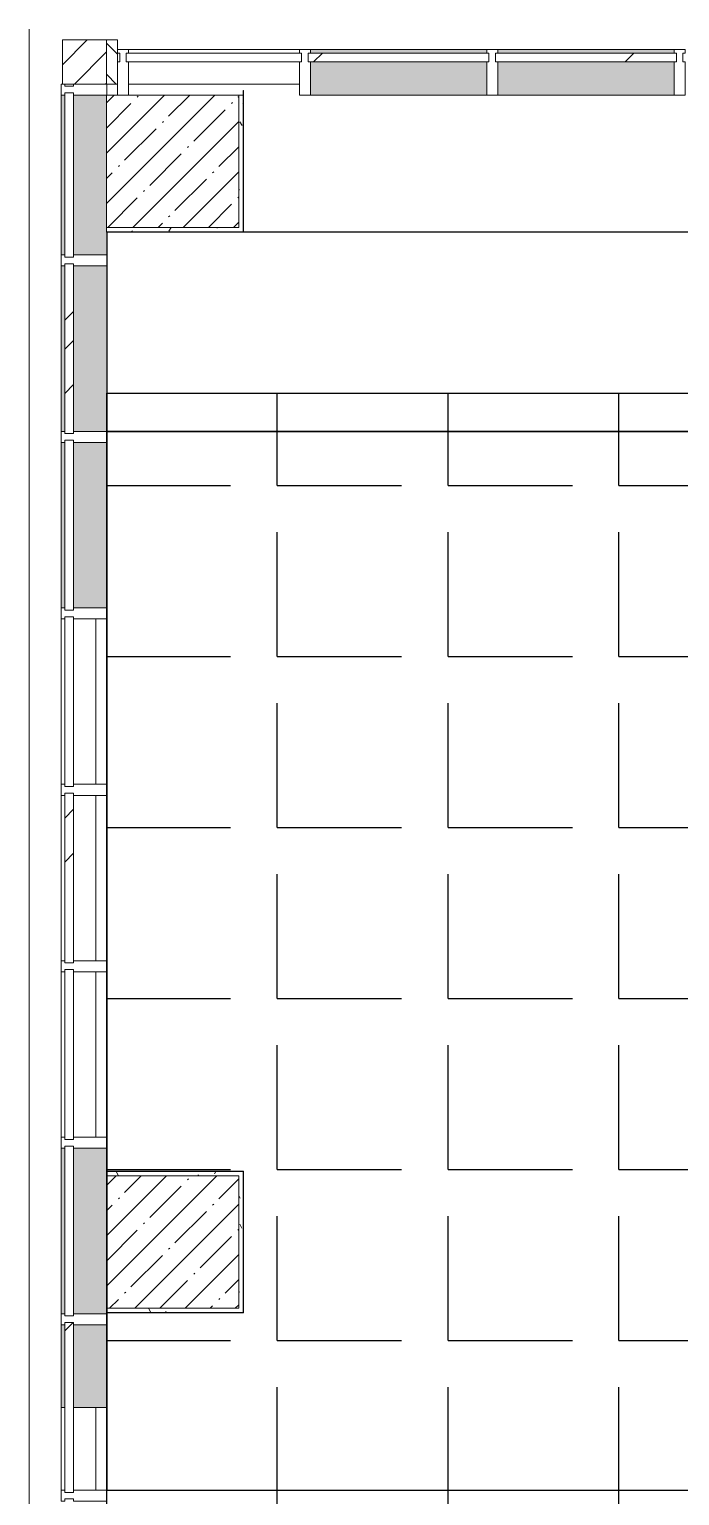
# Model space of a CAD drawing. Header units: millimetres. Extents: x -164500 to 426394, y -23753 to 102118.
# Drawn here: x 152482 to 155432, y 20749 to 27397 of the extents above; entities that cross this region are included whole.
import ezdxf

# ---------------------------------------------------------------- set-up
doc = ezdxf.new("R2010")
doc.units = ezdxf.units.MM
doc.linetypes.add('Осевая', pattern=[6350, 1270, -952.5, 3175, -952.5])
doc.layers.add('1.1.1) Плитка КР1 Остаток', color=52, linetype='Continuous')
for name, color, linetype, lineweight in [('A-GLAZ-CURT', 7, 'Continuous', 9), ('A-GLAZ-CURT-1', 7, 'Continuous', 5), ('A-GLAZ-CURT-2', 7, 'Continuous', 20), ('A-GLAZ-CWMG', 7, 'Continuous', 9), ('A-GLAZ-CWMG-1', 7, 'Continuous', 20), ('A-WALL', 7, 'Continuous', 5), ('I-WALL', 7, 'Continuous', 5), ('S-COLS', 7, 'Continuous', 9), ('S-COLS-1', 7, 'Continuous', 5), ('Оси', 7, 'Continuous', 9), ('Оси-2', 7, 'Осевая', 9)]:
    doc.layers.add(name, color=color, linetype=linetype, lineweight=lineweight)
doc.layers.add('A-WALL-1', color=9, linetype='Continuous', lineweight=5, true_color=0x808080)
doc.layers.add('A-WALL-FNSH-1', color=9, linetype='Continuous', lineweight=5, true_color=0x808080)
pattern_1 = [(0, (148772.123, -0.94), (243.84, 60.96), [20.117, -162.763, 20.117, -162.763, -975.36]), (0, (148772.123, -0.94), (243.84, 60.96), [-365.76, 20.117, -345.643, 20.117, -162.763, -426.72]), (0, (148772.123, -0.94), (243.84, 60.96), [-914.4, 20.117, -101.803, 20.117, -284.683]), (120, (148863.563, 29.54), (-174.71291, 180.69163), [20.117, -162.763, 20.117, -162.763, -975.36]), (120, (148863.563, 29.54), (-174.71291, 180.69163), [-365.76, 20.117, -345.643, 20.117, -162.763, -426.72]), (120, (148863.563, 29.54), (-174.71291, 180.69163), [-914.4, 20.117, -101.803, 20.117, -284.683]), (240, (148894.043, 151.46), (-69.12709, -241.65163), [20.117, -162.763, 20.117, -162.763, -975.36]), (240, (148894.043, 151.46), (-69.12709, -241.65163), [-365.76, 20.117, -345.643, 20.117, -162.763, -426.72]), (240, (148894.043, 151.46), (-69.12709, -241.65163), [-914.4, 20.117, -101.803, 20.117, -284.683])]

# ---------------------------------------------------------------- blocks, each defined once
blk = doc.blocks.new('Прямоугольный импост - Импост структурный с накладкой - 190мм-22856805-Объем проектирования 2 этажа')
at = {"layer": 'A-GLAZ-CWMG-1'}
for p, q in [((0, 17), (-50, 17)), ((-50, 17), (-50, 0)), ((-50, 0), (-40, 0)), ((-40, 0), (-40, -40)), ((-10, -40), (-10, 0)), ((-10, 0), (-0.1, 0)), ((0, 11.1), (0, 17)), ((-40, -40), (-50, -40)), ((-50, -40), (-50, -190)), ((-0.1, -40), (-10, -40)), ((-50, -190), (0, -190))]:
    blk.add_line(p, q, dxfattribs=at)
blk = doc.blocks.new('Системная панель - Стекло - 40мм-22858580-Объем проектирования 2 этажа')
at = {"layer": 'A-GLAZ-CURT-2'}
for p, q in [((372.5, 40), (-372.5, 40)), ((-372.5, 40), (-372.5, 0)), ((-372.5, 0), (372.5, 0)), ((372.5, 0), (372.5, 40))]:
    blk.add_line(p, q, dxfattribs=at)
blk = doc.blocks.new('Системная панель - Стекло - 40мм-V303-Объем проектирования 2 этажа')
at = {"layer": 'A-GLAZ-CURT-1'}
h = blk.add_hatch(dxfattribs=at)
h.set_pattern_fill('FP_53', color=256, style=0, pattern_type=2)
h.set_pattern_definition([(135, (23350.1, -4071.1), (-565.685, -565.685), [400, -1200]), (135, (23550.1, -4471.1), (-565.685, -565.685), [1200, -400]), (135, (23750.1, -3671.1), (-565.685, -565.685), [400, -1200])])
h.paths.add_polyline_path([(385, 40), (-385, 40), (-385, 0), (385, 0)])
at = {"layer": 'A-GLAZ-CURT-2'}
for p, q in [((385, 40), (-385, 40)), ((-385, 40), (-385, 0)), ((-385, 0), (385, 0)), ((385, 0), (385, 40))]:
    blk.add_line(p, q, dxfattribs=at)
blk = doc.blocks.new('Прямоугольный импост - Импост структурный с накладкой - 190мм-22856798-Объем проектирования 2 этажа')
at = {"layer": 'A-GLAZ-CWMG-1'}
for p, q in [((-25, 0), (-25, 17)), ((-25, 17), (25, 17)), ((-15, 0), (-25, 0)), ((-15, -40), (-15, 0)), ((25, 0), (15, 0)), ((15, 0), (15, -40)), ((25, 17), (25, 0)), ((-25, -190), (-25, -40)), ((-25, -40), (-15, -40)), ((15, -40), (25, -40)), ((25, -40), (25, -190)), ((25, -190), (-25, -190))]:
    blk.add_line(p, q, dxfattribs=at)
blk = doc.blocks.new('Прямоугольный импост - Импост структурный с накладкой - 160мм-22858437-Объем проектирования 2 этажа')
at = {"layer": 'A-GLAZ-CWMG'}
for p, q in [((3854.1, 23925.1), (3854.1, 23175.1)), ((4011.1, 23925.1), (4011.1, 23175.1))]:
    blk.add_line(p, q, dxfattribs=at)
blk = doc.blocks.new('Системная панель - Стекло - 40мм-V304-Объем проектирования 2 этажа')
at = {"layer": 'A-GLAZ-CURT-2'}
for p, q in [((385, 40), (-385, 40)), ((-385, 40), (-385, 0)), ((-385, 0), (385, 0)), ((385, 0), (385, 40))]:
    blk.add_line(p, q, dxfattribs=at)
blk = doc.blocks.new('Системная панель - Стекло - 40мм-V305-Объем проектирования 2 этажа')
at = {"layer": 'A-GLAZ-CURT-2'}
for p, q in [((385, 40), (-385, 40)), ((-385, 40), (-385, 0)), ((-385, 0), (385, 0)), ((385, 0), (385, 40))]:
    blk.add_line(p, q, dxfattribs=at)
blk = doc.blocks.new('Системная панель - Стекло - 40мм-22856069-Объем проектирования 2 этажа')
at = {"layer": 'A-GLAZ-CURT-2'}
for p, q in [((397.5, 0), (-397.5, 0)), ((-397.5, 0), (-397.5, -40)), ((397.5, -40), (397.5, 0)), ((-397.5, -40), (397.5, -40))]:
    blk.add_line(p, q, dxfattribs=at)
blk = doc.blocks.new('Прямоугольный импост - Импост структурный с накладкой - 160мм-22794259-Объем проектирования 2 этажа')
at = {"layer": 'A-GLAZ-CWMG'}
for p, q in [((4160, 27307), (4935, 27307)), ((4160, 27150), (4935, 27150))]:
    blk.add_line(p, q, dxfattribs=at)
blk = doc.blocks.new('Прямоугольный импост - Импост структурный с накладкой - 190мм-V309-Объем проектирования 2 этажа')
at = {"layer": 'A-GLAZ-CWMG-1'}
for p, q in [((-50, 190), (-50, 40)), ((0, 40), (0, 190)), ((-50, 40), (-40, 40)), ((-40, 0), (-50, 0)), ((-50, 0), (-50, -17)), ((-40, 40), (-40, 0)), ((-10, 0), (-10, 40)), ((-10, 40), (0, 40)), ((0, 0), (-10, 0)), ((0, -17), (0, 0)), ((-50, -17), (0, -17))]:
    blk.add_line(p, q, dxfattribs=at)
blk = doc.blocks.new('Системная панель - Стекло - 40мм-V336-Объем проектирования 2 этажа')
at = {"layer": 'A-GLAZ-CURT-2'}
for p, q in [((385, 40), (-385, 40)), ((-385, 40), (-385, 0)), ((-385, 0), (385, 0)), ((385, 0), (385, 40))]:
    blk.add_line(p, q, dxfattribs=at)
blk = doc.blocks.new('Прямоугольный импост - Импост структурный с накладкой - 190мм-V337-Объем проектирования 2 этажа')
at = {"layer": 'A-GLAZ-CWMG'}
for points in [[(3854.1, 24775.1), (3871.1, 24775.1), (3871.1, 25525.1), (3854.1, 25525.1), (3854.1, 25207.8)], [(4061.1, 24775.1), (4061.1, 25525.1), (3911.1, 25525.1), (3911.1, 24775.1)]]:
    blk.add_hatch(color=256, dxfattribs=at).paths.add_polyline_path(points)
for p, q in [((3854.1, 25525.1), (3854.1, 24775.1)), ((4061.1, 25525.1), (4061.1, 24775.1))]:
    blk.add_line(p, q, dxfattribs=at)
blk = doc.blocks.new('Прямоугольный импост - Импост структурный с накладкой - 190мм-22856065-Объем проектирования 2 этажа')
at = {"layer": 'A-GLAZ-CWMG-1'}
for p, q in [((-25, 40), (-25, 190)), ((-25, 190), (25, 190)), ((25, 190), (25, 40)), ((-15, 40), (-25, 40)), ((-25, -17), (-25, 0)), ((-25, 0), (-15, 0)), ((-15, 0), (-15, 40)), ((15, 40), (15, 0)), ((25, 40), (15, 40)), ((15, 0), (25, 0)), ((25, 0), (25, -17)), ((25, -17), (-25, -17))]:
    blk.add_line(p, q, dxfattribs=at)
blk = doc.blocks.new('Системная панель - Стекло - 40мм-V375-Объем проектирования 2 этажа')
at = {"layer": 'A-GLAZ-CURT-1'}
h = blk.add_hatch(dxfattribs=at)
h.set_pattern_fill('FP_127', color=256, style=0, pattern_type=2)
h.set_pattern_definition([(45, (-5585, -27090), (-565.685, 565.685), [400, -1200]), (45, (-5985, -27290), (-565.685, 565.685), [1200, -400]), (45, (-5185, -27490), (-565.685, 565.685), [400, -1200])])
h.paths.add_polyline_path([(410, -40), (410, 0), (-410, 0), (-410, -40), (400, -40)])
at = {"layer": 'A-GLAZ-CURT-2'}
for p, q in [((410, 0), (-410, 0)), ((-410, 0), (-410, -40)), ((-410, -40), (410, -40)), ((410, -40), (410, 0))]:
    blk.add_line(p, q, dxfattribs=at)
blk = doc.blocks.new('Прямоугольный импост - Импост структурный с накладкой - 190мм-V341-Объем проектирования 2 этажа')
at = {"layer": 'A-GLAZ-CWMG'}
for points in [[(8335, 27290), (8335, 27307), (7535, 27307), (7535, 27290), (8062.2, 27290)], [(8062.2, 27100), (8335, 27100), (8335, 27250), (7535, 27250), (7535, 27100)]]:
    blk.add_hatch(color=256, dxfattribs=at).paths.add_polyline_path(points)
for p, q in [((7535, 27307), (8335, 27307)), ((7535, 27100), (8335, 27100))]:
    blk.add_line(p, q, dxfattribs=at)
blk = doc.blocks.new('Прямоугольный импост - Импост структурный с накладкой - 190мм-22858574-Объем проектирования 2 этажа')
at = {"layer": 'A-GLAZ-CWMG'}
for points in [[(3854.1, 26375.1), (3871.1, 26375.1), (3871.1, 27100.1), (3854.1, 27100.1)], [(4061.1, 26375.1), (4060, 27100.1), (3911.1, 27100.1), (3911.1, 26375.1), (4060, 26375.1)]]:
    blk.add_hatch(color=256, dxfattribs=at).paths.add_polyline_path(points)
for p, q in [((3854.1, 27100.1), (3854.1, 26375.1)), ((4061.1, 26480), (4061.1, 26375.1))]:
    blk.add_line(p, q, dxfattribs=at)
blk = doc.blocks.new('Системная панель - Стекло - 40мм-22861488-Объем проектирования 2 этажа')
at = {"layer": 'A-GLAZ-CURT-1'}
h = blk.add_hatch(dxfattribs=at)
h.set_pattern_fill('FP_128', color=256, style=0, pattern_type=2)
h.set_pattern_definition([(135, (20950.1, -4071.1), (-565.685, -565.685), [400, -1200]), (135, (21150.1, -4471.1), (-565.685, -565.685), [1200, -400]), (135, (21350.1, -3671.1), (-565.685, -565.685), [400, -1200])])
h.paths.add_polyline_path([(385, 0), (385, 40), (-385, 40), (-385, 0), (44.6, 0)])
at = {"layer": 'A-GLAZ-CURT-2'}
for p, q in [((385, 40), (-385, 40)), ((-385, 40), (-385, 0)), ((-385, 0), (385, 0)), ((385, 0), (385, 40))]:
    blk.add_line(p, q, dxfattribs=at)
blk = doc.blocks.new('Прямоугольный импост - Импост структурный с накладкой - 190мм-23998948-Объем проектирования 2 этажа')
at = {"layer": 'A-GLAZ-CWMG'}
for points in [[(3854.1, 21150.1), (3871.1, 21150.1), (3871.1, 21525.1), (3854.1, 21525.1)], [(4060, 21150.1), (4061.1, 21150.1), (4060, 21525.1), (3911.1, 21525.1), (3911.1, 21150.1)]]:
    blk.add_hatch(color=256, dxfattribs=at).paths.add_polyline_path(points)
for p, q in [((3854.1, 21525.1), (3854.1, 21150.1)), ((4061.1, 21525.1), (4061.1, 21150.1)), ((3871.1, 21150.1), (3854.1, 21150.1)), ((4061.1, 21150.1), (3911.1, 21150.1))]:
    blk.add_line(p, q, dxfattribs=at)
blk = doc.blocks.new('BSC_Колонна _Прямоугольная - 200х200-22401950-Объем проектирования 2 этажа')
at = {"layer": 'S-COLS-1'}
h = blk.add_hatch(dxfattribs=at)
h.set_pattern_fill('FP_140', color=256, style=0, pattern_type=2)
h.set_pattern_definition([(45, (-3960, -27250), (-70.71068, 70.71068), [])])
h.paths.add_polyline_path([(-48.9, -100), (100, -100), (100, 100), (-100, 100), (-100, -100)])
for p, q in [((100, 100), (-100, 100)), ((-100, 100), (-100, -100)), ((100, -100), (100, 100)), ((-100, -100), (100, -100))]:
    blk.add_line(p, q, dxfattribs=at)
blk = doc.blocks.new('Системная панель - Стекло - 40мм-V398-Объем проектирования 2 этажа')
at = {"layer": 'A-GLAZ-CURT-1'}
h = blk.add_hatch(dxfattribs=at)
h.set_pattern_fill('FP_141', color=256, style=0, pattern_type=2)
h.set_pattern_definition([(45, (-6435, -27090), (-565.685, 565.685), [400, -1200]), (45, (-6835, -27290), (-565.685, 565.685), [1200, -400]), (45, (-6035, -27490), (-565.685, 565.685), [400, -1200])])
h.paths.add_polyline_path([(410, -40), (410, 0), (-410, 0), (-410, -40), (400, -40)])
at = {"layer": 'A-GLAZ-CURT-2'}
for p, q in [((410, 0), (-410, 0)), ((-410, 0), (-410, -40)), ((-410, -40), (410, -40)), ((410, -40), (410, 0))]:
    blk.add_line(p, q, dxfattribs=at)
blk = doc.blocks.new('Системная панель - Стекло - 40мм-V399-Объем проектирования 2 этажа')
at = {"layer": 'A-GLAZ-CURT-1'}
h = blk.add_hatch(dxfattribs=at)
h.set_pattern_fill('FP_142', color=256, style=0, pattern_type=2)
h.set_pattern_definition([(135, (25750.1, -4071.1), (-565.685, -565.685), [400, -1200]), (135, (25950.1, -4471.1), (-565.685, -565.685), [1200, -400]), (135, (26150.1, -3671.1), (-565.685, -565.685), [400, -1200])])
h.paths.add_polyline_path([(385, 0), (385, 40), (-385, 40), (-385, 0), (375, 0)])
at = {"layer": 'A-GLAZ-CURT-2'}
for p, q in [((385, 40), (-385, 40)), ((-385, 40), (-385, 0)), ((-385, 0), (385, 0)), ((385, 0), (385, 40))]:
    blk.add_line(p, q, dxfattribs=at)
blk = doc.blocks.new('Прямоугольный импост - Импост структурный с накладкой - 160мм-23998949-Объем проектирования 2 этажа')
at = {"layer": 'A-GLAZ-CWMG'}
for p, q in [((3854.1, 21150.1), (3871.1, 21150.1)), ((3854.1, 21150.1), (3854.1, 20775.1)), ((3911.1, 21150.1), (4011.1, 21150.1)), ((4011.1, 21150.1), (4011.1, 20775.1))]:
    blk.add_line(p, q, dxfattribs=at)
blk = doc.blocks.new('BSC_Колонна _Прямоугольная - 600х600-V403-Объем проектирования 2 этажа')
at = {"layer": 'S-COLS-1'}
h = blk.add_hatch(dxfattribs=at)
h.set_pattern_fill('FP_152', color=256, style=0, pattern_type=2)
h.set_pattern_definition([(45, (-4360, -26800), (-114.0493, 114.0493), []), (45, (-4245.95, -26800), (-114.0493, 114.0493), [201.613, -40.323, 6.706, -33.617])])
h.paths.add_polyline_path([(-300, -300), (300, -300), (300, 300), (-300, 300)])
for p, q in [((300, 300), (-300, 300)), ((-300, 300), (-300, -300)), ((300, -300), (300, 300)), ((-300, -300), (300, -300))]:
    blk.add_line(p, q, dxfattribs=at)
blk = doc.blocks.new('BSC_Колонна _Прямоугольная - 600х600-V404-Объем проектирования 2 этажа')
at = {"layer": 'S-COLS-1'}
h = blk.add_hatch(dxfattribs=at)
h.set_pattern_fill('FP_154', color=256, style=0, pattern_type=2)
h.set_pattern_definition([(45, (-4360, -21900), (-114.0493, 114.0493), []), (45, (-4245.95, -21900), (-114.0493, 114.0493), [201.613, -40.323, 6.706, -33.617])])
h.paths.add_polyline_path([(300, -300), (300, 300), (-300, 300), (-300, -300)])
for p, q in [((300, 300), (-300, 300)), ((-300, 300), (-300, -300)), ((300, -300), (300, 300)), ((-300, -300), (300, -300))]:
    blk.add_line(p, q, dxfattribs=at)
blk = doc.blocks.new('Системная панель - Стекло - 40мм-V421-Объем проектирования 2 этажа')
at = {"layer": 'A-GLAZ-CURT-1'}
h = blk.add_hatch(dxfattribs=at)
h.set_pattern_fill('FP_167', color=256, style=0, pattern_type=2)
h.set_pattern_definition([(135, (21750.1, -4071.1), (-565.685, -565.685), [400, -1200]), (135, (21950.1, -4471.1), (-565.685, -565.685), [1200, -400]), (135, (22150.1, -3671.1), (-565.685, -565.685), [400, -1200])])
h.paths.add_polyline_path([(385, 40), (-385, 40), (-385, 0), (385, 0)])
at = {"layer": 'A-GLAZ-CURT-2'}
for p, q in [((385, 40), (-385, 40)), ((-385, 40), (-385, 0)), ((-385, 0), (385, 0)), ((385, 0), (385, 40))]:
    blk.add_line(p, q, dxfattribs=at)
blk = doc.blocks.new('Прямоугольный импост - Импост структурный с накладкой - 190мм-V422-Объем проектирования 2 этажа')
at = {"layer": 'A-GLAZ-CWMG'}
for points in [[(3871.1, 21575.1), (3871.1, 22325.1), (3854.1, 22325.1), (3854.1, 21575.1)], [(4061.1, 21575.1), (4060, 22325.1), (3911.1, 22325.1), (3911.1, 21575.1), (4060, 21575.1)]]:
    blk.add_hatch(color=256, dxfattribs=at).paths.add_polyline_path(points)
for p, q in [((3854.1, 22325.1), (3854.1, 21575.1)), ((4061.1, 22325.1), (4061.1, 22220)), ((4061.1, 21580), (4061.1, 21575.1))]:
    blk.add_line(p, q, dxfattribs=at)

msp = doc.modelspace()

# ---------------------------------------------------------------- hatches: boundary and pattern name
at = {"layer": '1.1.1) Плитка КР1 Остаток'}
h = msp.add_hatch(dxfattribs=at)
h.set_pattern_fill('ANGLE', color=256, scale=111)
h.set_pattern_definition([(0, (205553.1, 26879), (0, 775.335), [563.88, -211.455]), (90, (205553.1, 26879), (-775.335, 5e-14), [563.88, -211.455])])
h.paths.add_polyline_path([(155532.123, 25746.996), (152833.244, 25746.996), (152833.244, 25574.181), (155532.123, 25574.181)])
h.paths.add_polyline_path([(158503.123, 25266.797), (157862.123, 25266.797), (157862.123, 25574.181), (155532.123, 25574.181), (155532.123, 20774.181), (158503.123, 20774.181)])
h.paths.add_polyline_path([(155532.123, 25574.181), (152833.244, 25574.181), (152833.244, 25524.181), (152833.244, 24774.181), (152833.244, 24724.181), (152833.244, 22220.059), (153453.123, 22220.059), (153453.123, 21578.059), (152833.244, 21578.059), (152833.244, 21574.181), (152833.244, 21524.181), (152833.244, 21149.181), (152833.244, 20774.181), (155532.123, 20774.181)])
h.paths.add_polyline_path([(155532.123, 20774.181), (152833.244, 20774.181), (152833.244, 20724.181), (152833.244, 19974.181), (152833.244, 19924.181), (152833.244, 18469.381), (152900.914, 18469.258), (153453.123, 18469.258), (153453.123, 17828.059), (152833.244, 17828.059), (152833.244, 17749.181), (152833.244, 17574.181), (152833.244, 17524.181), (152833.244, 16774.181), (152833.244, 16724.181), (152833.244, 15974.181), (152833.244, 15924.181), (152833.244, 15220.059), (155327.123, 15220.059), (155532.123, 15199.059)])
h.paths.add_polyline_path([(157862.123, 25746.996), (155532.123, 25746.996), (155532.123, 25574.181), (157862.123, 25574.181)])
at = {"layer": 'A-WALL'}
h = msp.add_hatch(dxfattribs=at)
h.set_pattern_fill('FP_2', color=256, style=0, pattern_type=2)
h.set_pattern_definition([(135, (148772.12, -0.94), (-70.71068, -70.71068), [])])
h.paths.add_polyline_path([(162461.123, 27149.059), (162461.123, 27329.059), (162480.023, 27329.059), (162482.123, 27349.059), (162232.38, 27349.059), (162232.38, 27149.059)])
h.paths.add_polyline_path([(152882.123, 27149.059), (152882.123, 27349.059), (152832.123, 27349.059), (152833.244, 27149.059)])
at = {"layer": 'I-WALL'}
h = msp.add_hatch(dxfattribs=at)
h.set_pattern_fill('FP_191', color=256, style=0, pattern_type=2)
h.set_pattern_definition(pattern_1)
h.paths.add_polyline_path([(153452.123, 26499.059), (153452.123, 27099.059), (153432.123, 27099.059), (153432.123, 26499.059)])
h = msp.add_hatch(dxfattribs=at)
h.set_pattern_fill('FP_191', color=256, style=0, pattern_type=2)
h.set_pattern_definition(pattern_1)
h.paths.add_polyline_path([(153220.611, 26479.059), (153452.123, 26479.059), (153452.123, 26499.059), (152832.123, 26499.059), (152833.244, 26479.059)])
h = msp.add_hatch(dxfattribs=at)
h.set_pattern_fill('FP_191', color=256, style=0, pattern_type=2)
h.set_pattern_definition(pattern_1)
h.paths.add_polyline_path([(152832.123, 22199.059), (153432.123, 22199.059), (153431.457, 22219.059), (152832.123, 22219.059)])
h = msp.add_hatch(dxfattribs=at)
h.set_pattern_fill('FP_191', color=256, style=0, pattern_type=2)
h.set_pattern_definition(pattern_1)
h.paths.add_polyline_path([(153452.123, 21599.059), (153452.123, 22219.059), (153432.123, 22219.059), (153432.123, 21599.059)])
h = msp.add_hatch(dxfattribs=at)
h.set_pattern_fill('FP_191', color=256, style=0, pattern_type=2)
h.set_pattern_definition(pattern_1)
h.paths.add_polyline_path([(152833.244, 21579.059), (153452.123, 21579.059), (153452.123, 21599.059), (152832.123, 21599.059), (152832.123, 21579.059)])

# ---------------------------------------------------------------- linework, layer by layer
at = {"layer": '1.1.1) Плитка КР1 Остаток'}
for points in [[(158503.123, 26477.559), (152833.244, 26477.559), (152833.244, 25574.181), (158503.123, 25574.181)], [(155532.123, 15199.059), (152833.244, 15199.059), (152833.244, 25746.996), (155532.123, 25746.996)], [(158503.123, 25574.181), (152833.244, 25574.181), (152833.244, 20774.181), (158503.123, 20774.181)]]:
    msp.add_lwpolyline(points, close=True, dxfattribs=at)
at = {"layer": 'A-WALL-1'}
for p, q in [((152882.123, 27349.059), (152832.123, 27349.059)), ((152882.123, 27149.059), (152882.123, 27349.059)), ((152832.123, 27149.059), (152882.123, 27149.059)), ((153452.123, 27099.059), (153432.123, 27099.059)), ((152832.123, 26499.059), (152832.123, 26479.059)), ((153452.123, 22219.059), (152832.123, 22219.059)), ((152832.123, 22219.059), (152832.123, 22199.059)), ((153452.123, 21579.059), (153452.123, 22219.059)), ((152832.123, 21599.059), (152832.123, 21579.059)), ((152832.123, 21579.059), (153452.123, 21579.059))]:
    msp.add_line(p, q, dxfattribs=at)
at = {"layer": 'A-WALL-FNSH-1'}
for p, q in [((153452.123, 27119.559), (153452.123, 26478.059)), ((153453.123, 27119.559), (153452.123, 27119.559)), ((153453.123, 26479.059), (153453.123, 27119.559)), ((153453.123, 26479.059), (152832.123, 26479.059)), ((152832.123, 26479.059), (152832.123, 26478.059)), ((152832.123, 26478.059), (153452.123, 26478.059)), ((153453.123, 22220.059), (152832.123, 22220.059)), ((152832.123, 22220.059), (152832.123, 22219.059)), ((153453.123, 21578.059), (153453.123, 22220.059)), ((152832.123, 21579.059), (152832.123, 21578.059)), ((152832.123, 21578.059), (153453.123, 21578.059))]:
    msp.add_line(p, q, dxfattribs=at)
at = {"layer": 'Оси'}
msp.add_lwpolyline([(152482.123, -1907.2), (152482.123, 3092.8), (152482.123, 22397.13), (152482.123, 27397.13)], dxfattribs=at)
at = {"layer": 'Оси-2'}
msp.add_line((152482.123, 3093.741), (152482.123, 22398.071), dxfattribs=at)

# ---------------------------------------------------------------- block references
at = {"layer": 'A-GLAZ-CURT'}
for name, p in [('Системная панель - Стекло - 40мм-22856069-Объем проектирования 2 этажа', (153319.623, 27289.059)), ('Системная панель - Стекло - 40мм-V375-Объем проектирования 2 этажа', (154157.123, 27289.059)), ('Системная панель - Стекло - 40мм-V398-Объем проектирования 2 этажа', (155007.123, 27289.059))]:
    msp.add_blockref(name, p, dxfattribs=at)
at = {"layer": 'A-GLAZ-CURT', "rotation": 269.9999999999999}
for name, p in [('Системная панель - Стекло - 40мм-22858580-Объем проектирования 2 этажа', (152643.244, 26736.681)), ('Системная панель - Стекло - 40мм-V399-Объем проектирования 2 этажа', (152643.244, 25949.181)), ('Системная панель - Стекло - 40мм-V336-Объем проектирования 2 этажа', (152643.244, 25149.181)), ('Системная панель - Стекло - 40мм-V305-Объем проектирования 2 этажа', (152643.244, 24349.181)), ('Системная панель - Стекло - 40мм-V303-Объем проектирования 2 этажа', (152643.244, 23549.181)), ('Системная панель - Стекло - 40мм-V304-Объем проектирования 2 этажа', (152643.244, 22749.181)), ('Системная панель - Стекло - 40мм-V421-Объем проектирования 2 этажа', (152643.244, 21949.181)), ('Системная панель - Стекло - 40мм-22861488-Объем проектирования 2 этажа', (152643.244, 21149.181))]:
    msp.add_blockref(name, p, dxfattribs=at)
at = {"layer": 'A-GLAZ-CWMG'}
for name, p, rotation in [('Прямоугольный импост - Импост структурный с накладкой - 190мм-V309-Объем проектирования 2 этажа', (152882.123, 27289.059), 180), ('Прямоугольный импост - Импост структурный с накладкой - 190мм-22856805-Объем проектирования 2 этажа', (152643.244, 27149.181), 89.99999999999991)]:
    msp.add_blockref(name, p, dxfattribs=dict(at, rotation=rotation))
for name, p in [('Прямоугольный импост - Импост структурный с накладкой - 160мм-22794259-Объем проектирования 2 этажа', (148772.123, -0.941)), ('Прямоугольный импост - Импост структурный с накладкой - 190мм-V341-Объем проектирования 2 этажа', (146222.123, -0.941)), ('Прямоугольный импост - Импост структурный с накладкой - 190мм-V341-Объем проектирования 2 этажа', (147072.123, -0.941)), ('Прямоугольный импост - Импост структурный с накладкой - 190мм-22858574-Объем проектирования 2 этажа', (148772.123, -0.941)), ('Прямоугольный импост - Импост структурный с накладкой - 190мм-V337-Объем проектирования 2 этажа', (148772.123, 799.059)), ('Прямоугольный импост - Импост структурный с накладкой - 190мм-V337-Объем проектирования 2 этажа', (148772.123, -0.941)), ('Прямоугольный импост - Импост структурный с накладкой - 160мм-22858437-Объем проектирования 2 этажа', (148772.123, 799.059)), ('Прямоугольный импост - Импост структурный с накладкой - 160мм-22858437-Объем проектирования 2 этажа', (148772.123, -0.941)), ('Прямоугольный импост - Импост структурный с накладкой - 160мм-22858437-Объем проектирования 2 этажа', (148772.123, -800.941)), ('Прямоугольный импост - Импост структурный с накладкой - 190мм-V422-Объем проектирования 2 этажа', (148772.123, -0.941)), ('Прямоугольный импост - Импост структурный с накладкой - 190мм-23998948-Объем проектирования 2 этажа', (148772.123, -0.941)), ('Прямоугольный импост - Импост структурный с накладкой - 160мм-23998949-Объем проектирования 2 этажа', (148772.123, -0.941))]:
    msp.add_blockref(name, p, dxfattribs=at)
at = {"layer": 'A-GLAZ-CWMG', "extrusion": (0, 0, -1)}
for name, p, rotation in [('Прямоугольный импост - Импост структурный с накладкой - 190мм-22856065-Объем проектирования 2 этажа', (-153732.123, 27289.059), 180), ('Прямоугольный импост - Импост структурный с накладкой - 190мм-22856065-Объем проектирования 2 этажа', (-154582.123, 27289.059), 180), ('Прямоугольный импост - Импост структурный с накладкой - 190мм-22856065-Объем проектирования 2 этажа', (-155432.123, 27289.059), 180), ('Прямоугольный импост - Импост структурный с накладкой - 190мм-22856798-Объем проектирования 2 этажа', (-152643.244, 26349.181), 270.0000000000001), ('Прямоугольный импост - Импост структурный с накладкой - 190мм-22856798-Объем проектирования 2 этажа', (-152643.244, 25549.181), 270.0000000000001), ('Прямоугольный импост - Импост структурный с накладкой - 190мм-22856798-Объем проектирования 2 этажа', (-152643.244, 24749.181), 270.0000000000001), ('Прямоугольный импост - Импост структурный с накладкой - 190мм-22856798-Объем проектирования 2 этажа', (-152643.244, 23949.181), 270.0000000000001), ('Прямоугольный импост - Импост структурный с накладкой - 190мм-22856798-Объем проектирования 2 этажа', (-152643.244, 23149.181), 270.0000000000001), ('Прямоугольный импост - Импост структурный с накладкой - 190мм-22856798-Объем проектирования 2 этажа', (-152643.244, 22349.181), 270.0000000000001), ('Прямоугольный импост - Импост структурный с накладкой - 190мм-22856798-Объем проектирования 2 этажа', (-152643.244, 21549.181), 270.0000000000001), ('Прямоугольный импост - Импост структурный с накладкой - 190мм-22856798-Объем проектирования 2 этажа', (-152643.244, 20749.181), 270.0000000000001)]:
    msp.add_blockref(name, p, dxfattribs=dict(at, rotation=rotation))
at = {"layer": 'S-COLS'}
for name, p in [('BSC_Колонна _Прямоугольная - 200х200-22401950-Объем проектирования 2 этажа', (152732.123, 27249.059)), ('BSC_Колонна _Прямоугольная - 600х600-V403-Объем проектирования 2 этажа', (153132.123, 26799.059)), ('BSC_Колонна _Прямоугольная - 600х600-V404-Объем проектирования 2 этажа', (153132.123, 21899.059))]:
    msp.add_blockref(name, p, dxfattribs=at)

doc.saveas('drawing.dxf')
